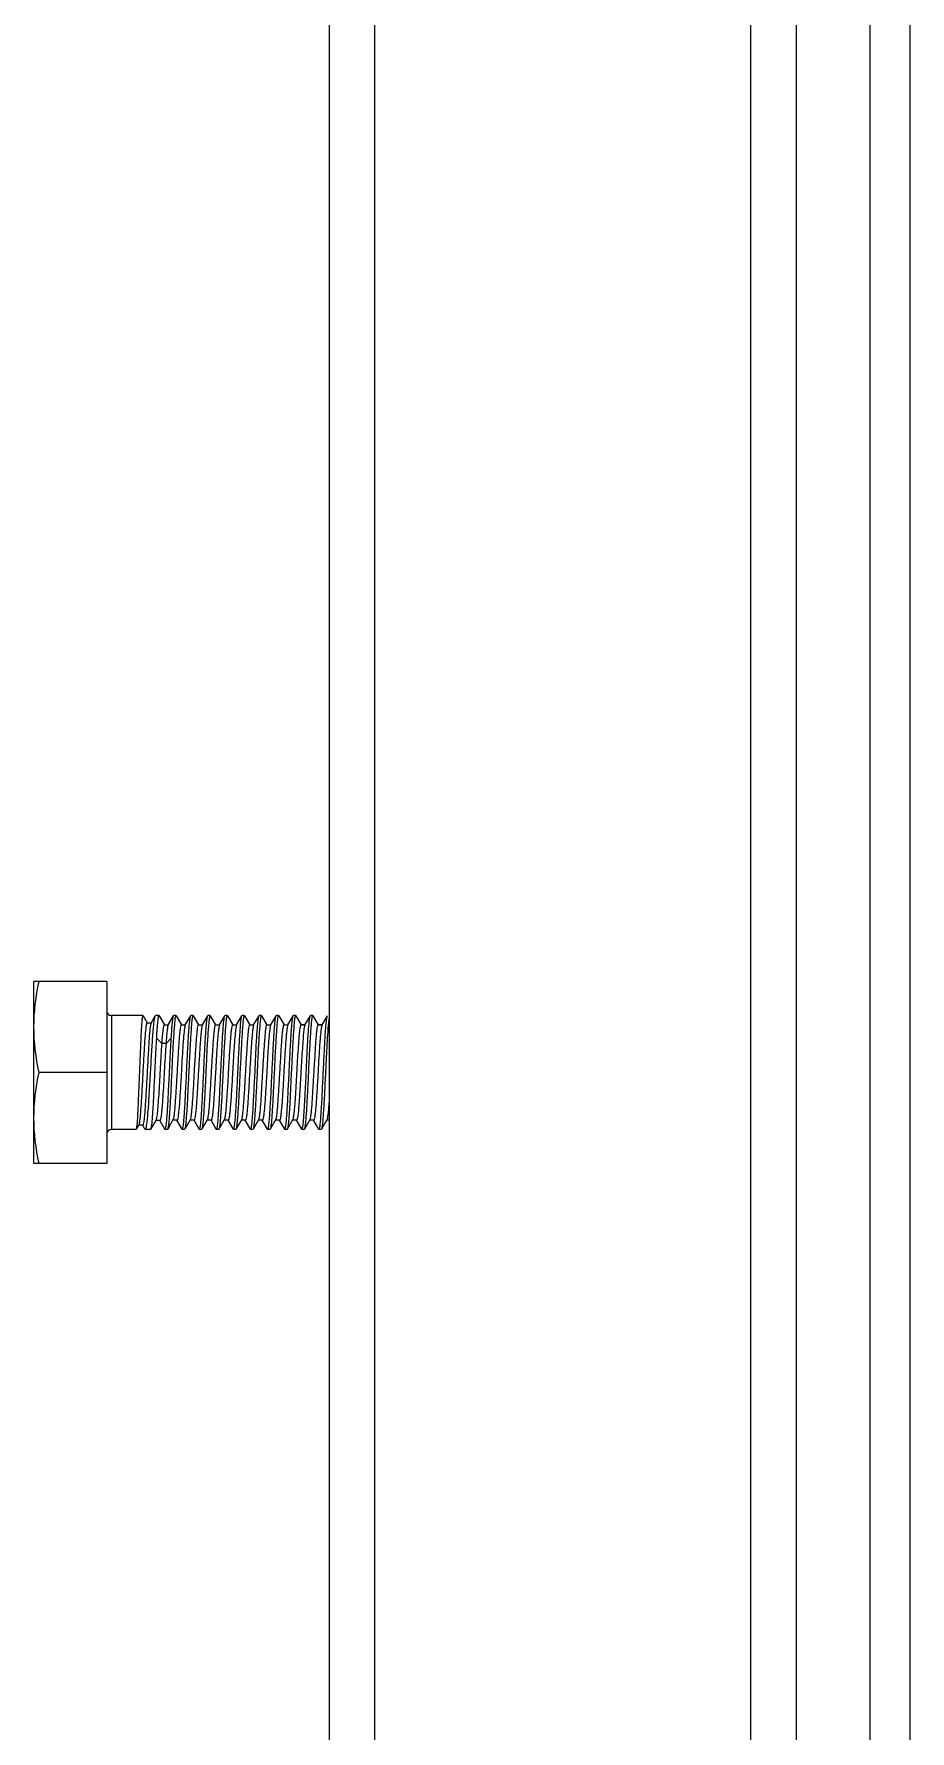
# Model space of a CAD drawing. Extents: x 1725261 to 1937680, y 860327 to 1571294.
# Drawn here: x 1854315 to 1854944, y 1236761 to 1237979 of the extents above; entities that cross this region are included whole.
import ezdxf

# ---------------------------------------------------------------- set-up
doc = ezdxf.new("R2010")
doc.units = 0
doc.header["$LTSCALE"] = 1000
doc.header["$MEASUREMENT"] = 0

msp = doc.modelspace()

# ---------------------------------------------------------------- linework, layer by layer
for p, q in [((1854943.6, 1236051.1), (1854943.6, 1238719.6)), ((1854914.9, 1236335.6), (1854914.9, 1238598.7)), ((1854526.5, 1238445.9), (1854526.5, 1235731)), ((1854559.2, 1238445.9), (1854559.2, 1235731)), ((1854829.1, 1238445.9), (1854829.1, 1235731)), ((1854861.8, 1238445.9), (1854861.8, 1235731)), ((1854314.7, 1237168.1), (1854314.7, 1237299)), ((1854367.1, 1237299), (1854314.7, 1237299)), ((1854367.1, 1237299), (1854367.1, 1237168.1)), ((1854370.3, 1237274.4), (1854370.3, 1237192.7)), ((1854392.9, 1237274.4), (1854370.3, 1237274.4)), ((1854393, 1237274.3), (1854392.9, 1237274.4)), ((1854393, 1237274.3), (1854396, 1237269.2)), ((1854395.9, 1237269.2), (1854398.9, 1237269.2)), ((1854398.8, 1237269), (1854401.8, 1237274.3)), ((1854401.8, 1237274.3), (1854402, 1237274.4)), ((1854404.4, 1237274.4), (1854402, 1237274.4)), ((1854404.5, 1237274.3), (1854404.4, 1237274.4)), ((1854404.5, 1237274.3), (1854408.3, 1237267.8)), ((1854408.2, 1237267.8), (1854411.2, 1237267.8)), ((1854411.1, 1237267.7), (1854414.9, 1237274.3)), ((1854416.6, 1237274.4), (1854415.1, 1237274.4)), ((1854416.8, 1237274.3), (1854416.6, 1237274.4)), ((1854416.8, 1237274.3), (1854420.6, 1237267.8)), ((1854420.5, 1237267.8), (1854423.4, 1237267.8)), ((1854423.3, 1237267.7), (1854427.2, 1237274.3)), ((1854423.3, 1237267.7), (1854423.3, 1237267.5)), ((1854427.2, 1237274.3), (1854427.4, 1237274.4)), ((1854428.9, 1237274.4), (1854427.4, 1237274.4)), ((1854429.1, 1237274.3), (1854428.9, 1237274.4)), ((1854429.1, 1237274.3), (1854432.8, 1237267.8)), ((1854432.7, 1237267.8), (1854435.7, 1237267.8)), ((1854435.6, 1237267.7), (1854435.5, 1237267.5)), ((1854435.6, 1237267.7), (1854439.5, 1237274.3)), ((1854439.5, 1237274.3), (1854439.6, 1237274.4)), ((1854441.2, 1237274.4), (1854439.6, 1237274.4)), ((1854441.3, 1237274.3), (1854441.2, 1237274.4)), ((1854441.3, 1237274.3), (1854445.1, 1237267.8)), ((1854445, 1237267.8), (1854448, 1237267.8)), ((1854447.9, 1237267.7), (1854447.8, 1237267.5)), ((1854447.9, 1237267.7), (1854451.7, 1237274.3)), ((1854451.7, 1237274.3), (1854451.9, 1237274.4)), ((1854453.4, 1237274.4), (1854451.9, 1237274.4)), ((1854453.6, 1237274.3), (1854453.4, 1237274.4)), ((1854453.6, 1237274.3), (1854457.4, 1237267.8)), ((1854457.3, 1237267.8), (1854460.2, 1237267.8)), ((1854460.1, 1237267.7), (1854464, 1237274.3)), ((1854465.7, 1237274.4), (1854464.2, 1237274.4)), ((1854465.9, 1237274.3), (1854465.7, 1237274.4)), ((1854465.9, 1237274.3), (1854469.6, 1237267.8)), ((1854469.5, 1237267.8), (1854472.5, 1237267.8)), ((1854472.4, 1237267.7), (1854472.3, 1237267.5)), ((1854472.4, 1237267.7), (1854476.3, 1237274.3)), ((1854476.3, 1237274.3), (1854476.4, 1237274.4)), ((1854478, 1237274.4), (1854476.4, 1237274.4)), ((1854478.1, 1237274.3), (1854478, 1237274.4)), ((1854478.1, 1237274.3), (1854481.9, 1237267.8)), ((1854481.8, 1237267.8), (1854484.8, 1237267.8)), ((1854484.7, 1237267.7), (1854484.6, 1237267.5)), ((1854484.7, 1237267.7), (1854488.5, 1237274.3)), ((1854488.5, 1237274.3), (1854488.7, 1237274.4)), ((1854490.2, 1237274.4), (1854488.7, 1237274.4)), ((1854490.4, 1237274.3), (1854490.2, 1237274.4)), ((1854490.4, 1237274.3), (1854494.2, 1237267.8)), ((1854494.1, 1237267.8), (1854497, 1237267.8)), ((1854496.9, 1237267.7), (1854496.8, 1237267.5)), ((1854496.9, 1237267.7), (1854500.8, 1237274.3)), ((1854500.8, 1237274.3), (1854501, 1237274.4)), ((1854502.5, 1237274.4), (1854501, 1237274.4)), ((1854502.7, 1237274.3), (1854502.5, 1237274.4)), ((1854502.7, 1237274.3), (1854506.4, 1237267.8)), ((1854506.3, 1237267.8), (1854509.3, 1237267.8)), ((1854509.3, 1237267.8), (1854506.4, 1237267.8)), ((1854509.2, 1237267.7), (1854513.1, 1237274.3)), ((1854513.1, 1237274.3), (1854513.2, 1237274.4)), ((1854514.8, 1237274.4), (1854513.2, 1237274.4)), ((1854514.9, 1237274.3), (1854514.8, 1237274.4)), ((1854514.9, 1237274.3), (1854518.7, 1237267.8)), ((1854518.6, 1237267.8), (1854521.6, 1237267.8)), ((1854521.6, 1237267.8), (1854518.7, 1237267.8)), ((1854521.5, 1237267.7), (1854521.4, 1237267.4)), ((1854521.5, 1237267.7), (1854525.3, 1237274.3)), ((1854406.4, 1237254.3), (1854402.6, 1237258.3)), ((1854413.3, 1237258.3), (1854409.5, 1237254.3)), ((1854409.5, 1237254.3), (1854406.4, 1237254.3)), ((1854367.1, 1237233.6), (1854318.4, 1237233.6)), ((1854450.5, 1237235.8), (1854450.4, 1237233.6)), ((1854461.1, 1237233.6), (1854461.2, 1237235.8)), ((1854389.9, 1237195.9), (1854388.1, 1237192.7)), ((1854392.8, 1237195.8), (1854389.8, 1237195.8)), ((1854394.4, 1237192.9), (1854392.8, 1237195.7)), ((1854402.2, 1237199.2), (1854398.5, 1237192.8)), ((1854405.1, 1237199.1), (1854402.2, 1237199.1)), ((1854408.6, 1237192.8), (1854405, 1237199.1)), ((1854414.5, 1237199.5), (1854410.7, 1237192.8)), ((1854417.4, 1237199.3), (1854414.4, 1237199.3)), ((1854421.1, 1237192.8), (1854417.3, 1237199.3)), ((1854426.8, 1237199.5), (1854422.9, 1237192.8)), ((1854429.7, 1237199.3), (1854426.7, 1237199.3)), ((1854433.3, 1237192.8), (1854429.6, 1237199.3)), ((1854439.1, 1237199.5), (1854435.2, 1237192.8)), ((1854441.9, 1237199.3), (1854439, 1237199.3)), ((1854445.6, 1237192.8), (1854441.8, 1237199.3)), ((1854451.3, 1237199.5), (1854447.5, 1237192.8)), ((1854454.2, 1237199.3), (1854451.2, 1237199.3)), ((1854457.9, 1237192.8), (1854454.1, 1237199.3)), ((1854463.6, 1237199.5), (1854459.7, 1237192.8)), ((1854466.5, 1237199.3), (1854463.5, 1237199.3)), ((1854470.1, 1237192.8), (1854466.4, 1237199.3)), ((1854475.9, 1237199.5), (1854472, 1237192.8)), ((1854478.7, 1237199.3), (1854475.8, 1237199.3)), ((1854482.4, 1237192.8), (1854478.6, 1237199.3)), ((1854488.1, 1237199.5), (1854484.3, 1237192.8)), ((1854491, 1237199.3), (1854488, 1237199.3)), ((1854494.7, 1237192.8), (1854490.9, 1237199.3)), ((1854500.4, 1237199.5), (1854496.5, 1237192.8)), ((1854503.3, 1237199.3), (1854500.3, 1237199.3)), ((1854506.9, 1237192.8), (1854503.2, 1237199.3)), ((1854512.7, 1237199.5), (1854508.8, 1237192.8)), ((1854515.5, 1237199.3), (1854512.6, 1237199.3)), ((1854519.2, 1237192.8), (1854515.4, 1237199.3)), ((1854524.9, 1237199.5), (1854521.1, 1237192.8)), ((1854526.5, 1237199.3), (1854524.8, 1237199.3)), ((1854388, 1237192.7), (1854370.3, 1237192.7)), ((1854388.1, 1237192.7), (1854388, 1237192.7)), ((1854394.4, 1237192.9), (1854394.7, 1237192.7)), ((1854398.4, 1237192.7), (1854394.7, 1237192.7)), ((1854398.5, 1237192.8), (1854398.4, 1237192.7)), ((1854408.6, 1237192.8), (1854408.8, 1237192.7)), ((1854410.5, 1237192.7), (1854408.8, 1237192.7)), ((1854410.7, 1237192.8), (1854410.5, 1237192.7)), ((1854421.1, 1237192.8), (1854421.2, 1237192.7)), ((1854422.8, 1237192.7), (1854421.2, 1237192.7)), ((1854422.9, 1237192.8), (1854422.8, 1237192.7)), ((1854433.3, 1237192.8), (1854433.5, 1237192.7)), ((1854435, 1237192.7), (1854433.5, 1237192.7)), ((1854435.2, 1237192.8), (1854435, 1237192.7)), ((1854445.6, 1237192.8), (1854445.8, 1237192.7)), ((1854447.3, 1237192.7), (1854445.8, 1237192.7)), ((1854447.5, 1237192.8), (1854447.3, 1237192.7)), ((1854457.9, 1237192.8), (1854458, 1237192.7)), ((1854459.6, 1237192.7), (1854458, 1237192.7)), ((1854459.7, 1237192.8), (1854459.6, 1237192.7)), ((1854470.1, 1237192.8), (1854470.3, 1237192.7)), ((1854471.8, 1237192.7), (1854470.3, 1237192.7)), ((1854472, 1237192.8), (1854471.8, 1237192.7)), ((1854482.4, 1237192.8), (1854482.6, 1237192.7)), ((1854484.1, 1237192.7), (1854482.6, 1237192.7)), ((1854484.3, 1237192.8), (1854484.1, 1237192.7)), ((1854494.7, 1237192.8), (1854494.8, 1237192.7)), ((1854496.4, 1237192.7), (1854494.8, 1237192.7)), ((1854496.5, 1237192.8), (1854496.4, 1237192.7)), ((1854506.9, 1237192.8), (1854507.1, 1237192.7)), ((1854508.6, 1237192.7), (1854507.1, 1237192.7)), ((1854508.8, 1237192.8), (1854508.6, 1237192.7)), ((1854519.2, 1237192.8), (1854519.4, 1237192.7)), ((1854520.9, 1237192.7), (1854519.4, 1237192.7)), ((1854521.1, 1237192.8), (1854520.9, 1237192.7)), ((1854367.1, 1237168.1), (1854314.7, 1237168.1))]:
    msp.add_line(p, q)
for centre, start, end in [((1854370.3, 1237277.7), 180, 270), ((1854370.3, 1237189.4), 90, 180)]:
    msp.add_arc(centre, 3.27, start, end)
for points in [[(1854314.7, 1237266.3), (1854314.7, 1237277.2), (1854316.1, 1237288.2), (1854318.4, 1237299)], [(1854318.4, 1237233.6), (1854316.1, 1237244.3), (1854314.7, 1237255.3), (1854314.7, 1237266.3)], [(1854314.7, 1237200.8), (1854314.7, 1237211.8), (1854316.1, 1237222.8), (1854318.4, 1237233.6)], [(1854318.4, 1237168.1), (1854316.1, 1237178.9), (1854314.7, 1237189.9), (1854314.7, 1237200.8)]]:
    msp.add_open_spline(points, degree=3)
for points, knots in [([(1854395.9, 1237269.2), (1854395.8, 1237269.2), (1854395.6, 1237268.9), (1854395.5, 1237268.4), (1854395.3, 1237267.6), (1854395, 1237265.8), (1854394.7, 1237262.8), (1854394.3, 1237258.5), (1854394, 1237253.2), (1854393.6, 1237247.1), (1854393.2, 1237240.6), (1854392.8, 1237231.4), (1854392.3, 1237222.5), (1854391.8, 1237213.9), (1854391.4, 1237208.4), (1854391.1, 1237203.7), (1854390.7, 1237200.1), (1854390.4, 1237197.6), (1854390.2, 1237196.3), (1854389.9, 1237195.9)], [0, 0, 0, 0, 0.003488, 0.010904, 0.022688, 0.038824, 0.083607, 0.143647, 0.216697, 0.300025, 0.390537, 0.484902, 0.671459, 0.756962, 0.833182, 0.897479, 0.947675, 0.982144, 1, 1, 1, 1]), ([(1854392.9, 1237274.4), (1854392.8, 1237274.4), (1854392.7, 1237274.1), (1854392.5, 1237273.6), (1854392.4, 1237272.6), (1854392.1, 1237270.5), (1854391.9, 1237267.1), (1854391.6, 1237262.1), (1854391.3, 1237256), (1854391, 1237249), (1854390.7, 1237241.4), (1854390.5, 1237236.2), (1854390.4, 1237233.6)], [0, 0, 0, 0, 0.006203, 0.021073, 0.045141, 0.078305, 0.170688, 0.294821, 0.44599, 0.618417, 0.805472, 1, 1, 1, 1]), ([(1854398.8, 1237269), (1854398.6, 1237268.6), (1854398.3, 1237267.3), (1854397.9, 1237264.7), (1854397.6, 1237260.9), (1854397.2, 1237256), (1854396.9, 1237250.3), (1854396.4, 1237241.7), (1854395.9, 1237232.6), (1854395.4, 1237223.6), (1854395, 1237217.1), (1854394.7, 1237211.2), (1854394.3, 1237206), (1854394, 1237201.8), (1854393.6, 1237198.7), (1854393.3, 1237196.8), (1854393.1, 1237196), (1854392.9, 1237195.8), (1854392.8, 1237195.8)], [0, 0, 0, 0, 0.018844, 0.055045, 0.107437, 0.174076, 0.252464, 0.339678, 0.527511, 0.621285, 0.710453, 0.791854, 0.862644, 0.920393, 0.963178, 0.989688, 0.996707, 1, 1, 1, 1]), ([(1854398.4, 1237233.6), (1854398.7, 1237238.5), (1854399.1, 1237245.6), (1854399.7, 1237254.8), (1854400.1, 1237260.8), (1854400.5, 1237265.8), (1854400.9, 1237269.7), (1854401.3, 1237272.4), (1854401.6, 1237273.8), (1854401.8, 1237274.3)], [0, 0, 0, 0, 0.361155, 0.526427, 0.673911, 0.798642, 0.896457, 0.964179, 1, 1, 1, 1]), ([(1854404.4, 1237274.4), (1854404.2, 1237274.4), (1854404, 1237274), (1854403.9, 1237273.2), (1854403.7, 1237271.9), (1854403.4, 1237270), (1854403.2, 1237267.7), (1854402.9, 1237263.8), (1854402.7, 1237260.6), (1854402.6, 1237258.3)], [0, 0, 0, 0, 0.021546, 0.072917, 0.155846, 0.269667, 0.412995, 0.584026, 1, 1, 1, 1]), ([(1854408.2, 1237267.8), (1854408.1, 1237267.8), (1854407.9, 1237267.4), (1854407.7, 1237266.8), (1854407.5, 1237265.7), (1854407.2, 1237263.4), (1854406.8, 1237259.5), (1854406.5, 1237256.2), (1854406.4, 1237254.3)], [0, 0, 0, 0, 0.023235, 0.075178, 0.15823, 0.271917, 0.585415, 1, 1, 1, 1]), ([(1854411.1, 1237267.7), (1854410.8, 1237267.2), (1854410.6, 1237265.8), (1854410.2, 1237263.1), (1854409.8, 1237259.1), (1854409.6, 1237256), (1854409.5, 1237254.3)], [0, 0, 0, 0, 0.108395, 0.316903, 0.618184, 1, 1, 1, 1]), ([(1854413.3, 1237258.3), (1854413.4, 1237260.4), (1854413.7, 1237264.1), (1854414, 1237268.9), (1854414.4, 1237272), (1854414.7, 1237273.6), (1854414.8, 1237274.1), (1854414.9, 1237274.3)], [0, 0, 0, 0, 0.387446, 0.690986, 0.897716, 0.962073, 1, 1, 1, 1]), ([(1854416.6, 1237274.4), (1854416.5, 1237274.4), (1854416.4, 1237274.1), (1854416.2, 1237273.6), (1854416, 1237272.6), (1854415.8, 1237270.5), (1854415.4, 1237267.1), (1854415.1, 1237262.1), (1854414.7, 1237256), (1854414.3, 1237249), (1854413.9, 1237241.4), (1854413.7, 1237236.2), (1854413.6, 1237233.6)], [0, 0, 0, 0, 0.006697, 0.021779, 0.045964, 0.079194, 0.171609, 0.295674, 0.446694, 0.618911, 0.805729, 1, 1, 1, 1]), ([(1854420.5, 1237267.8), (1854420.4, 1237267.8), (1854420.2, 1237267.6), (1854420, 1237266.8), (1854419.6, 1237265), (1854419.3, 1237262.1), (1854418.9, 1237258.1), (1854418.6, 1237253.2), (1854418.2, 1237247.7), (1854417.9, 1237241.6), (1854417.4, 1237233.1), (1854416.9, 1237224.7), (1854416.4, 1237216.7), (1854416, 1237211.4), (1854415.7, 1237207), (1854415.3, 1237203.5), (1854415, 1237201.1), (1854414.7, 1237199.8), (1854414.5, 1237199.5)], [0, 0, 0, 0, 0.003515, 0.010772, 0.037949, 0.081609, 0.140308, 0.211978, 0.294061, 0.383612, 0.477415, 0.664253, 0.750571, 0.827952, 0.893624, 0.945254, 0.981055, 1, 1, 1, 1]), ([(1854414.9, 1237274.3), (1854415, 1237274.3), (1854415, 1237274.4), (1854415.1, 1237274.4), (1854415.1, 1237274.4)], [0, 0, 0, 0, 0.600476, 1, 1, 1, 1]), ([(1854423.3, 1237267.5), (1854423.1, 1237267), (1854422.8, 1237265.7), (1854422.5, 1237263.1), (1854422.1, 1237259.5), (1854421.6, 1237253), (1854421, 1237243.4), (1854420.5, 1237233.3), (1854420, 1237225), (1854419.6, 1237219), (1854419.3, 1237213.6), (1854418.9, 1237208.8), (1854418.5, 1237204.9), (1854418.2, 1237202.1), (1854417.9, 1237200.3), (1854417.7, 1237199.5), (1854417.5, 1237199.3), (1854417.4, 1237199.3)], [0, 0, 0, 0, 0.022098, 0.060554, 0.114206, 0.18123, 0.34569, 0.53115, 0.623722, 0.711849, 0.792446, 0.862698, 0.92016, 0.962863, 0.989437, 0.99654, 1, 1, 1, 1]), ([(1854424.3, 1237233.6), (1854424.5, 1237238.5), (1854424.9, 1237245.7), (1854425.4, 1237255), (1854425.7, 1237260.9), (1854426.1, 1237266), (1854426.4, 1237269.9), (1854426.8, 1237272.5), (1854427, 1237273.9), (1854427.2, 1237274.3)], [0, 0, 0, 0, 0.363963, 0.530225, 0.678242, 0.802937, 0.90006, 0.966368, 1, 1, 1, 1]), ([(1854428.9, 1237274.4), (1854428.8, 1237274.4), (1854428.6, 1237274.1), (1854428.5, 1237273.6), (1854428.3, 1237272.6), (1854428, 1237270.5), (1854427.7, 1237267.1), (1854427.3, 1237262.1), (1854427, 1237256), (1854426.6, 1237249), (1854426.2, 1237241.4), (1854426, 1237236.2), (1854425.8, 1237233.6)], [0, 0, 0, 0, 0.006689, 0.021764, 0.045941, 0.079165, 0.171569, 0.295632, 0.446659, 0.618889, 0.805716, 1, 1, 1, 1]), ([(1854432.7, 1237267.8), (1854432.7, 1237267.8), (1854432.5, 1237267.6), (1854432.2, 1237266.8), (1854431.9, 1237265), (1854431.6, 1237262.1), (1854431.2, 1237258.1), (1854430.9, 1237253.2), (1854430.5, 1237247.7), (1854430.1, 1237241.6), (1854429.6, 1237233.1), (1854429.2, 1237224.7), (1854428.7, 1237216.7), (1854428.3, 1237211.4), (1854427.9, 1237207), (1854427.6, 1237203.5), (1854427.2, 1237201.1), (1854427, 1237199.8), (1854426.8, 1237199.5)], [0, 0, 0, 0, 0.003515, 0.010772, 0.037949, 0.081609, 0.140308, 0.211978, 0.294061, 0.383612, 0.477415, 0.664253, 0.750571, 0.827952, 0.893624, 0.945254, 0.981055, 1, 1, 1, 1]), ([(1854435.5, 1237267.5), (1854435.3, 1237267), (1854435.1, 1237265.6), (1854434.7, 1237263.1), (1854434.4, 1237259.4), (1854433.9, 1237252.9), (1854433.3, 1237243.4), (1854432.7, 1237233.3), (1854432.2, 1237224.9), (1854431.9, 1237219), (1854431.5, 1237213.5), (1854431.2, 1237208.8), (1854430.8, 1237204.9), (1854430.5, 1237202.1), (1854430.2, 1237200.3), (1854429.9, 1237199.5), (1854429.7, 1237199.3), (1854429.7, 1237199.3)], [0, 0, 0, 0, 0.022237, 0.060809, 0.11455, 0.181633, 0.346125, 0.531524, 0.624042, 0.712107, 0.792639, 0.862829, 0.920237, 0.962898, 0.989446, 0.996542, 1, 1, 1, 1]), ([(1854436.6, 1237233.6), (1854436.8, 1237238.5), (1854437.1, 1237245.7), (1854437.6, 1237255), (1854438, 1237260.9), (1854438.3, 1237266), (1854438.7, 1237269.9), (1854439, 1237272.5), (1854439.2, 1237273.9), (1854439.5, 1237274.3)], [0, 0, 0, 0, 0.363959, 0.530225, 0.678245, 0.80294, 0.900061, 0.966367, 1, 1, 1, 1]), ([(1854441.2, 1237274.4), (1854441.1, 1237274.4), (1854440.9, 1237274.1), (1854440.7, 1237273.6), (1854440.6, 1237272.6), (1854440.3, 1237270.5), (1854440, 1237267.1), (1854439.6, 1237262.1), (1854439.2, 1237256), (1854438.8, 1237249), (1854438.5, 1237241.4), (1854438.2, 1237236.2), (1854438.1, 1237233.6)], [0, 0, 0, 0, 0.00668, 0.021743, 0.045911, 0.079128, 0.171521, 0.29558, 0.446613, 0.618858, 0.805701, 1, 1, 1, 1]), ([(1854445, 1237267.8), (1854444.9, 1237267.8), (1854444.7, 1237267.6), (1854444.5, 1237266.8), (1854444.2, 1237265), (1854443.8, 1237262.1), (1854443.5, 1237258.1), (1854443.1, 1237253.2), (1854442.8, 1237247.7), (1854442.4, 1237241.6), (1854441.9, 1237233.1), (1854441.4, 1237224.7), (1854440.9, 1237216.7), (1854440.6, 1237211.4), (1854440.2, 1237207), (1854439.9, 1237203.5), (1854439.5, 1237201.1), (1854439.3, 1237199.8), (1854439.1, 1237199.5)], [0, 0, 0, 0, 0.003515, 0.010772, 0.037949, 0.081609, 0.140308, 0.211978, 0.294061, 0.383612, 0.477416, 0.664253, 0.750571, 0.827952, 0.893624, 0.945254, 0.981055, 1, 1, 1, 1]), ([(1854447.8, 1237267.5), (1854447.6, 1237267), (1854447.4, 1237265.6), (1854447, 1237263), (1854446.7, 1237259.4), (1854446.1, 1237252.9), (1854445.6, 1237243.4), (1854445, 1237233.3), (1854444.5, 1237224.9), (1854444.1, 1237219), (1854443.8, 1237213.5), (1854443.4, 1237208.8), (1854443.1, 1237204.9), (1854442.8, 1237202.1), (1854442.4, 1237200.3), (1854442.2, 1237199.5), (1854442, 1237199.3), (1854441.9, 1237199.3)], [0, 0, 0, 0, 0.022376, 0.061065, 0.114893, 0.182035, 0.346559, 0.531898, 0.624361, 0.712364, 0.792832, 0.86296, 0.920314, 0.962934, 0.989455, 0.996544, 1, 1, 1, 1]), ([(1854448.8, 1237233.6), (1854449.1, 1237238.5), (1854449.4, 1237245.7), (1854449.9, 1237255), (1854450.2, 1237260.9), (1854450.6, 1237266), (1854450.9, 1237269.9), (1854451.3, 1237272.5), (1854451.5, 1237273.9), (1854451.7, 1237274.3)], [0, 0, 0, 0, 0.363957, 0.530226, 0.678247, 0.80294, 0.900059, 0.966367, 1, 1, 1, 1]), ([(1854453.4, 1237274.4), (1854453.3, 1237274.4), (1854453.2, 1237274.1), (1854453, 1237273.6), (1854452.8, 1237272.7), (1854452.6, 1237270.8), (1854452.3, 1237267.6), (1854451.9, 1237262.9), (1854451.6, 1237257.1), (1854451.2, 1237250.5), (1854450.8, 1237243.3), (1854450.6, 1237238.3), (1854450.5, 1237235.8)], [0, 0, 0, 0, 0.006689, 0.021571, 0.045424, 0.078208, 0.169526, 0.292465, 0.442701, 0.6149, 0.802905, 1, 1, 1, 1]), ([(1854457.3, 1237267.8), (1854457.2, 1237267.8), (1854457, 1237267.6), (1854456.8, 1237266.8), (1854456.4, 1237265), (1854456.1, 1237262.1), (1854455.8, 1237258.1), (1854455.4, 1237253.3), (1854454.9, 1237245.6), (1854454.5, 1237239.6), (1854454.3, 1237235.4)], [0, 0, 0, 0, 0.007368, 0.022553, 0.07941, 0.170757, 0.293599, 0.443643, 0.615565, 1, 1, 1, 1]), ([(1854460.1, 1237267.7), (1854459.9, 1237267.3), (1854459.7, 1237266.2), (1854459.4, 1237264.1), (1854459.1, 1237261), (1854458.7, 1237257), (1854458.4, 1237252.3), (1854457.9, 1237245), (1854457.6, 1237239.3), (1854457.4, 1237235.4)], [0, 0, 0, 0, 0.036414, 0.10397, 0.201071, 0.324823, 0.471425, 0.636308, 1, 1, 1, 1]), ([(1854461.2, 1237235.8), (1854461.4, 1237240.5), (1854461.8, 1237247.4), (1854462.2, 1237256.1), (1854462.6, 1237261.8), (1854462.9, 1237266.5), (1854463.2, 1237270.2), (1854463.6, 1237272.6), (1854463.8, 1237273.9), (1854464, 1237274.3)], [0, 0, 0, 0, 0.367266, 0.533405, 0.680662, 0.804347, 0.900563, 0.966339, 1, 1, 1, 1]), ([(1854465.7, 1237274.4), (1854465.6, 1237274.4), (1854465.4, 1237274.1), (1854465.3, 1237273.6), (1854465.1, 1237272.6), (1854464.8, 1237270.5), (1854464.5, 1237267.1), (1854464.1, 1237262.1), (1854463.8, 1237256), (1854463.4, 1237249), (1854463, 1237241.4), (1854462.8, 1237236.2), (1854462.6, 1237233.6)], [0, 0, 0, 0, 0.006689, 0.021763, 0.04594, 0.079164, 0.171568, 0.295631, 0.446657, 0.618886, 0.805714, 1, 1, 1, 1]), ([(1854469.5, 1237267.8), (1854469.5, 1237267.8), (1854469.3, 1237267.6), (1854469, 1237266.8), (1854468.7, 1237265), (1854468.4, 1237262.1), (1854468, 1237258.1), (1854467.7, 1237253.2), (1854467.3, 1237247.7), (1854466.9, 1237241.6), (1854466.4, 1237233.1), (1854466, 1237224.7), (1854465.5, 1237216.7), (1854465.1, 1237211.4), (1854464.7, 1237207), (1854464.4, 1237203.5), (1854464, 1237201.1), (1854463.8, 1237199.8), (1854463.6, 1237199.5)], [0, 0, 0, 0, 0.003516, 0.010772, 0.037949, 0.081609, 0.140308, 0.211978, 0.294061, 0.383612, 0.477416, 0.664254, 0.750571, 0.827952, 0.893624, 0.945254, 0.981055, 1, 1, 1, 1]), ([(1854464, 1237274.3), (1854464, 1237274.3), (1854464.1, 1237274.4), (1854464.1, 1237274.4), (1854464.2, 1237274.4)], [0, 0, 0, 0, 0.600612, 1, 1, 1, 1]), ([(1854472.3, 1237267.5), (1854472.1, 1237267), (1854471.9, 1237265.6), (1854471.5, 1237263), (1854471.2, 1237259.3), (1854470.7, 1237252.8), (1854470.1, 1237243.3), (1854469.5, 1237233.2), (1854469, 1237224.9), (1854468.7, 1237218.9), (1854468.3, 1237213.5), (1854468, 1237208.8), (1854467.6, 1237204.9), (1854467.3, 1237202), (1854467, 1237200.3), (1854466.7, 1237199.5), (1854466.5, 1237199.3), (1854466.5, 1237199.3)], [0, 0, 0, 0, 0.022654, 0.061574, 0.115578, 0.182837, 0.347426, 0.532643, 0.624999, 0.712877, 0.793216, 0.863221, 0.920468, 0.963004, 0.989473, 0.996549, 1, 1, 1, 1]), ([(1854473.4, 1237233.6), (1854473.6, 1237238.5), (1854473.9, 1237245.7), (1854474.4, 1237255), (1854474.8, 1237260.9), (1854475.1, 1237266), (1854475.5, 1237269.9), (1854475.8, 1237272.5), (1854476, 1237273.9), (1854476.3, 1237274.3)], [0, 0, 0, 0, 0.363961, 0.530225, 0.678245, 0.802939, 0.90006, 0.966367, 1, 1, 1, 1]), ([(1854478, 1237274.4), (1854477.9, 1237274.4), (1854477.7, 1237274.1), (1854477.5, 1237273.6), (1854477.4, 1237272.6), (1854477.1, 1237270.5), (1854476.8, 1237267.1), (1854476.4, 1237262.1), (1854476, 1237256), (1854475.6, 1237249), (1854475.3, 1237241.4), (1854475, 1237236.2), (1854474.9, 1237233.6)], [0, 0, 0, 0, 0.006676, 0.021733, 0.045899, 0.079113, 0.171508, 0.295569, 0.446596, 0.61884, 0.805693, 1, 1, 1, 1]), ([(1854481.8, 1237267.8), (1854481.7, 1237267.8), (1854481.5, 1237267.6), (1854481.3, 1237266.8), (1854481, 1237265), (1854480.6, 1237262.1), (1854480.3, 1237258.1), (1854479.9, 1237253.2), (1854479.6, 1237247.7), (1854479.2, 1237241.6), (1854478.7, 1237233.1), (1854478.2, 1237224.7), (1854477.7, 1237216.7), (1854477.4, 1237211.4), (1854477, 1237207), (1854476.7, 1237203.5), (1854476.3, 1237201.1), (1854476.1, 1237199.8), (1854475.9, 1237199.5)], [0, 0, 0, 0, 0.003516, 0.010771, 0.037949, 0.081609, 0.140308, 0.211978, 0.294061, 0.383613, 0.477416, 0.664254, 0.750571, 0.827952, 0.893624, 0.945254, 0.981055, 1, 1, 1, 1]), ([(1854484.6, 1237267.5), (1854484.4, 1237267), (1854484.1, 1237265.6), (1854483.8, 1237263), (1854483.4, 1237259.3), (1854482.9, 1237252.8), (1854482.3, 1237243.3), (1854481.8, 1237233.2), (1854481.3, 1237224.8), (1854480.9, 1237218.9), (1854480.6, 1237213.5), (1854480.2, 1237208.8), (1854479.9, 1237204.9), (1854479.5, 1237202), (1854479.2, 1237200.3), (1854479, 1237199.5), (1854478.8, 1237199.3), (1854478.7, 1237199.3)], [0, 0, 0, 0, 0.022792, 0.061828, 0.11592, 0.183237, 0.347858, 0.533014, 0.625317, 0.713133, 0.793408, 0.863351, 0.920544, 0.963039, 0.989482, 0.996551, 1, 1, 1, 1]), ([(1854485.6, 1237233.6), (1854485.9, 1237238.5), (1854486.2, 1237245.7), (1854486.7, 1237255), (1854487, 1237260.9), (1854487.4, 1237266), (1854487.7, 1237269.9), (1854488.1, 1237272.5), (1854488.3, 1237273.9), (1854488.5, 1237274.3)], [0, 0, 0, 0, 0.363962, 0.530226, 0.678239, 0.802933, 0.900057, 0.966368, 1, 1, 1, 1]), ([(1854490.2, 1237274.4), (1854490.1, 1237274.4), (1854490, 1237274.1), (1854489.8, 1237273.6), (1854489.6, 1237272.6), (1854489.3, 1237270.5), (1854489, 1237267.1), (1854488.7, 1237262.1), (1854488.3, 1237256), (1854487.9, 1237249), (1854487.5, 1237241.4), (1854487.3, 1237236.2), (1854487.2, 1237233.6)], [0, 0, 0, 0, 0.006697, 0.021779, 0.045964, 0.079195, 0.171609, 0.295674, 0.446694, 0.618911, 0.805729, 1, 1, 1, 1]), ([(1854494.1, 1237267.8), (1854494, 1237267.8), (1854493.8, 1237267.6), (1854493.6, 1237266.8), (1854493.2, 1237265), (1854492.9, 1237262.1), (1854492.5, 1237258.1), (1854492.2, 1237253.2), (1854491.8, 1237247.7), (1854491.5, 1237241.6), (1854491, 1237233.1), (1854490.5, 1237224.7), (1854490, 1237216.7), (1854489.6, 1237211.4), (1854489.3, 1237207), (1854488.9, 1237203.5), (1854488.6, 1237201.1), (1854488.3, 1237199.8), (1854488.1, 1237199.5)], [0, 0, 0, 0, 0.003516, 0.010771, 0.037949, 0.081609, 0.140308, 0.211978, 0.294061, 0.383613, 0.477416, 0.664254, 0.750571, 0.827952, 0.893624, 0.945254, 0.981055, 1, 1, 1, 1]), ([(1854496.8, 1237267.5), (1854496.7, 1237267), (1854496.4, 1237265.6), (1854496.1, 1237262.9), (1854495.7, 1237259.3), (1854495.2, 1237252.7), (1854494.6, 1237243.2), (1854494, 1237233.2), (1854493.6, 1237224.8), (1854493.2, 1237218.9), (1854492.9, 1237213.5), (1854492.5, 1237208.7), (1854492.1, 1237204.9), (1854491.8, 1237202), (1854491.5, 1237200.3), (1854491.3, 1237199.5), (1854491.1, 1237199.3), (1854491, 1237199.3)], [0, 0, 0, 0, 0.022931, 0.062083, 0.116262, 0.183637, 0.34829, 0.533386, 0.625634, 0.713389, 0.793599, 0.863481, 0.920621, 0.963074, 0.989491, 0.996553, 1, 1, 1, 1]), ([(1854497.9, 1237233.6), (1854498.1, 1237238.5), (1854498.5, 1237245.7), (1854499, 1237255), (1854499.3, 1237260.9), (1854499.7, 1237266), (1854500, 1237269.9), (1854500.4, 1237272.5), (1854500.6, 1237273.9), (1854500.8, 1237274.3)], [0, 0, 0, 0, 0.363963, 0.530225, 0.678242, 0.802937, 0.90006, 0.966368, 1, 1, 1, 1]), ([(1854502.5, 1237274.4), (1854502.4, 1237274.4), (1854502.2, 1237274.1), (1854502.1, 1237273.6), (1854501.9, 1237272.6), (1854501.6, 1237270.5), (1854501.3, 1237267.1), (1854500.9, 1237262.1), (1854500.6, 1237256), (1854500.2, 1237249), (1854499.8, 1237241.4), (1854499.6, 1237236.2), (1854499.4, 1237233.6)], [0, 0, 0, 0, 0.006686, 0.021758, 0.045933, 0.079154, 0.171555, 0.295617, 0.446646, 0.618881, 0.805711, 1, 1, 1, 1]), ([(1854506.3, 1237267.8), (1854506.2, 1237267.8), (1854506, 1237267.3), (1854505.8, 1237266.5), (1854505.5, 1237265), (1854505.3, 1237263), (1854505, 1237260.5), (1854504.7, 1237256.2), (1854504.2, 1237250), (1854503.7, 1237241.9), (1854503.2, 1237233.1), (1854502.7, 1237224.4), (1854502.4, 1237218.7), (1854502.2, 1237215.9)], [0, 0, 0, 0, 0.007549, 0.025288, 0.053782, 0.092698, 0.14142, 0.199125, 0.337396, 0.498012, 0.669894, 0.841157, 1, 1, 1, 1]), ([(1854509.2, 1237267.7), (1854509.1, 1237267.4), (1854508.9, 1237266.8), (1854508.5, 1237264.9), (1854508.1, 1237261.2), (1854507.7, 1237255.6), (1854507.2, 1237248.6), (1854506.7, 1237240.7), (1854506.1, 1237229.7), (1854505.6, 1237221.4), (1854505.3, 1237215.9)], [0, 0, 0, 0, 0.014139, 0.038106, 0.114569, 0.22512, 0.362916, 0.519336, 0.684562, 1, 1, 1, 1]), ([(1854510.2, 1237233.6), (1854510.4, 1237238.5), (1854510.7, 1237245.7), (1854511.2, 1237255), (1854511.6, 1237260.9), (1854511.9, 1237266), (1854512.3, 1237269.9), (1854512.6, 1237272.5), (1854512.8, 1237273.9), (1854513.1, 1237274.3)], [0, 0, 0, 0, 0.363958, 0.530225, 0.678245, 0.80294, 0.90006, 0.966367, 1, 1, 1, 1]), ([(1854514.8, 1237274.4), (1854514.7, 1237274.4), (1854514.5, 1237274.1), (1854514.3, 1237273.6), (1854514.2, 1237272.6), (1854513.9, 1237270.5), (1854513.6, 1237267.1), (1854513.2, 1237262.1), (1854512.8, 1237256), (1854512.4, 1237249), (1854512.1, 1237241.4), (1854511.8, 1237236.2), (1854511.7, 1237233.6)], [0, 0, 0, 0, 0.006677, 0.021736, 0.045902, 0.079117, 0.171507, 0.295565, 0.446598, 0.618848, 0.805696, 1, 1, 1, 1]), ([(1854518.6, 1237267.8), (1854518.5, 1237267.8), (1854518.3, 1237267.6), (1854518.1, 1237266.8), (1854517.8, 1237265), (1854517.4, 1237262.1), (1854517.1, 1237258.1), (1854516.7, 1237253.2), (1854516.4, 1237247.7), (1854516, 1237241.6), (1854515.5, 1237233.1), (1854515, 1237224.7), (1854514.5, 1237216.7), (1854514.2, 1237211.4), (1854513.8, 1237207), (1854513.5, 1237203.5), (1854513.1, 1237201.1), (1854512.9, 1237199.8), (1854512.7, 1237199.5)], [0, 0, 0, 0, 0.003516, 0.010771, 0.037949, 0.081609, 0.140308, 0.211978, 0.294061, 0.383613, 0.477416, 0.664254, 0.750571, 0.827952, 0.893624, 0.945254, 0.981055, 1, 1, 1, 1]), ([(1854521.4, 1237267.4), (1854521.2, 1237266.9), (1854520.9, 1237265.5), (1854520.6, 1237262.9), (1854520.2, 1237259.2), (1854519.7, 1237252.7), (1854519.1, 1237243.2), (1854518.6, 1237233.1), (1854518.1, 1237224.8), (1854517.7, 1237218.8), (1854517.4, 1237213.4), (1854517, 1237208.7), (1854516.7, 1237204.9), (1854516.3, 1237202), (1854516, 1237200.3), (1854515.8, 1237199.5), (1854515.6, 1237199.3), (1854515.5, 1237199.3)], [0, 0, 0, 0, 0.023208, 0.06259, 0.116944, 0.184435, 0.349152, 0.534126, 0.626268, 0.713899, 0.79398, 0.86374, 0.920773, 0.963144, 0.989509, 0.996558, 1, 1, 1, 1]), ([(1854522.4, 1237233.6), (1854522.7, 1237238.5), (1854523, 1237245.7), (1854523.5, 1237255), (1854523.8, 1237260.9), (1854524.2, 1237266), (1854524.5, 1237269.9), (1854524.9, 1237272.5), (1854525.1, 1237273.9), (1854525.3, 1237274.3)], [0, 0, 0, 0, 0.363957, 0.530228, 0.678248, 0.80294, 0.900058, 0.966367, 1, 1, 1, 1]), ([(1854526.5, 1237273), (1854526.2, 1237271.2), (1854525.8, 1237266.3), (1854525.2, 1237257.6), (1854524.6, 1237246.2), (1854524.2, 1237237.9), (1854524, 1237233.6)], [0, 0, 0, 0, 0.140058, 0.370691, 0.667791, 1, 1, 1, 1]), ([(1854402.6, 1237258.3), (1854402.5, 1237256.4), (1854402, 1237248.2), (1854401.6, 1237239.9), (1854401.3, 1237233.6)], [0, 0, 0, 0, 0.22604, 1, 1, 1, 1]), ([(1854412, 1237233.6), (1854412.1, 1237235.8), (1854412.5, 1237244), (1854412.9, 1237252.3), (1854413.3, 1237258.3)], [0, 0, 0, 0, 0.2673, 1, 1, 1, 1]), ([(1854406.4, 1237254.3), (1854406, 1237248.7), (1854405.5, 1237240.1), (1854404.9, 1237228.6), (1854404.4, 1237220), (1854403.9, 1237212.4), (1854403.4, 1237206.9), (1854403.1, 1237203.4), (1854402.8, 1237201.5), (1854402.6, 1237200.2), (1854402.4, 1237199.5), (1854402.2, 1237199.2)], [0, 0, 0, 0, 0.303539, 0.468638, 0.62733, 0.768529, 0.882427, 0.926602, 0.961222, 0.985757, 1, 1, 1, 1]), ([(1854409.5, 1237254.3), (1854409.3, 1237251.5), (1854408.9, 1237245.7), (1854408.4, 1237236.6), (1854407.9, 1237227.4), (1854407.3, 1237218.6), (1854406.9, 1237211.8), (1854406.5, 1237207.2), (1854406.2, 1237204.4), (1854406, 1237202.2), (1854405.7, 1237200.5), (1854405.5, 1237199.6), (1854405.3, 1237199.1), (1854405.1, 1237199.1)], [0, 0, 0, 0, 0.15003, 0.317321, 0.489066, 0.652114, 0.794019, 0.853588, 0.904016, 0.944371, 0.97394, 0.992316, 1, 1, 1, 1]), ([(1854390.4, 1237233.6), (1854390.2, 1237228.5), (1854389.9, 1237221.2), (1854389.5, 1237211.9), (1854389.2, 1237205.9), (1854389, 1237200.9), (1854388.7, 1237197), (1854388.4, 1237194.4), (1854388.3, 1237193.1), (1854388.1, 1237192.7)], [0, 0, 0, 0, 0.36864, 0.53657, 0.68548, 0.810114, 0.906077, 0.97003, 1, 1, 1, 1]), ([(1854394.7, 1237192.7), (1854394.8, 1237192.7), (1854395, 1237193), (1854395.3, 1237194), (1854395.7, 1237196.3), (1854396.2, 1237200), (1854396.6, 1237205), (1854397.1, 1237211.1), (1854397.5, 1237218.1), (1854398, 1237225.7), (1854398.3, 1237230.9), (1854398.4, 1237233.6)], [0, 0, 0, 0, 0.007547, 0.022985, 0.080637, 0.173055, 0.296975, 0.447746, 0.61965, 0.806111, 1, 1, 1, 1]), ([(1854401.3, 1237233.6), (1854401.1, 1237228.6), (1854400.7, 1237221.3), (1854400.3, 1237212.1), (1854399.9, 1237206.1), (1854399.6, 1237201.1), (1854399.3, 1237197.2), (1854398.9, 1237194.6), (1854398.7, 1237193.2), (1854398.5, 1237192.8)], [0, 0, 0, 0, 0.365079, 0.53175, 0.679987, 0.804667, 0.901508, 0.967249, 1, 1, 1, 1]), ([(1854408.8, 1237192.7), (1854408.9, 1237192.7), (1854409.1, 1237193), (1854409.3, 1237193.6), (1854409.5, 1237194.6), (1854409.8, 1237196.6), (1854410.1, 1237200), (1854410.5, 1237205), (1854410.9, 1237211.1), (1854411.2, 1237218.1), (1854411.6, 1237225.7), (1854411.9, 1237230.9), (1854412, 1237233.6)], [0, 0, 0, 0, 0.006868, 0.022, 0.046199, 0.079427, 0.17181, 0.295831, 0.44681, 0.618994, 0.805771, 1, 1, 1, 1]), ([(1854413.6, 1237233.6), (1854413.3, 1237228.6), (1854413, 1237221.4), (1854412.5, 1237212.1), (1854412.1, 1237206.2), (1854411.8, 1237201.2), (1854411.5, 1237197.2), (1854411.1, 1237194.6), (1854410.9, 1237193.2), (1854410.7, 1237192.8)], [0, 0, 0, 0, 0.364025, 0.530311, 0.678341, 0.803035, 0.90014, 0.966414, 1, 1, 1, 1]), ([(1854421.2, 1237192.7), (1854421.3, 1237192.7), (1854421.5, 1237193), (1854421.6, 1237193.6), (1854421.8, 1237194.6), (1854422.1, 1237196.6), (1854422.4, 1237200), (1854422.8, 1237205), (1854423.2, 1237211.1), (1854423.5, 1237218.1), (1854423.9, 1237225.7), (1854424.2, 1237230.9), (1854424.3, 1237233.6)], [0, 0, 0, 0, 0.006693, 0.021771, 0.045952, 0.079179, 0.171588, 0.295652, 0.446676, 0.6189, 0.805722, 1, 1, 1, 1]), ([(1854425.8, 1237233.6), (1854425.6, 1237228.6), (1854425.2, 1237221.4), (1854424.8, 1237212.1), (1854424.4, 1237206.2), (1854424, 1237201.2), (1854423.7, 1237197.2), (1854423.4, 1237194.6), (1854423.2, 1237193.2), (1854422.9, 1237192.8)], [0, 0, 0, 0, 0.364027, 0.530312, 0.678339, 0.803032, 0.900139, 0.966415, 1, 1, 1, 1]), ([(1854433.5, 1237192.7), (1854433.6, 1237192.7), (1854433.8, 1237193), (1854433.9, 1237193.6), (1854434.1, 1237194.6), (1854434.4, 1237196.6), (1854434.7, 1237200), (1854435.1, 1237205), (1854435.4, 1237211.1), (1854435.8, 1237218.1), (1854436.2, 1237225.7), (1854436.4, 1237230.9), (1854436.6, 1237233.6)], [0, 0, 0, 0, 0.006696, 0.021778, 0.045963, 0.079194, 0.171608, 0.295673, 0.446692, 0.618909, 0.805729, 1, 1, 1, 1]), ([(1854438.1, 1237233.6), (1854437.9, 1237228.6), (1854437.5, 1237221.4), (1854437, 1237212.1), (1854436.7, 1237206.2), (1854436.3, 1237201.2), (1854436, 1237197.2), (1854435.6, 1237194.6), (1854435.4, 1237193.2), (1854435.2, 1237192.8)], [0, 0, 0, 0, 0.364034, 0.530325, 0.678352, 0.803041, 0.900142, 0.966414, 1, 1, 1, 1]), ([(1854445.8, 1237192.7), (1854445.8, 1237192.7), (1854446, 1237193), (1854446.2, 1237193.6), (1854446.4, 1237194.6), (1854446.6, 1237196.6), (1854447, 1237200), (1854447.3, 1237205), (1854447.7, 1237211.1), (1854448.1, 1237218.1), (1854448.4, 1237225.7), (1854448.7, 1237230.9), (1854448.8, 1237233.6)], [0, 0, 0, 0, 0.006683, 0.021751, 0.045922, 0.07914, 0.171535, 0.295594, 0.446618, 0.618857, 0.805703, 1, 1, 1, 1]), ([(1854450.4, 1237233.6), (1854450.1, 1237228.6), (1854449.8, 1237221.4), (1854449.3, 1237212.1), (1854448.9, 1237206.2), (1854448.6, 1237201.2), (1854448.3, 1237197.2), (1854447.9, 1237194.6), (1854447.7, 1237193.2), (1854447.5, 1237192.8)], [0, 0, 0, 0, 0.364016, 0.530299, 0.678328, 0.803022, 0.900132, 0.966412, 1, 1, 1, 1]), ([(1854454.3, 1237235.4), (1854454.1, 1237231.1), (1854453.7, 1237224.8), (1854453.2, 1237216.8), (1854452.8, 1237211.5), (1854452.5, 1237207), (1854452.1, 1237203.5), (1854451.8, 1237201.1), (1854451.5, 1237199.8), (1854451.3, 1237199.5)], [0, 0, 0, 0, 0.357179, 0.522363, 0.670515, 0.796289, 0.895183, 0.963748, 1, 1, 1, 1]), ([(1854457.4, 1237235.4), (1854457.2, 1237233.1), (1854457, 1237228.6), (1854456.6, 1237221.9), (1854456.2, 1237215.7), (1854455.8, 1237210.3), (1854455.4, 1237205.8), (1854455.1, 1237202.8), (1854454.8, 1237201), (1854454.6, 1237200.1), (1854454.5, 1237199.6), (1854454.3, 1237199.3), (1854454.2, 1237199.3)], [0, 0, 0, 0, 0.191103, 0.376469, 0.548513, 0.700189, 0.825314, 0.918839, 0.952565, 0.977198, 0.992701, 1, 1, 1, 1]), ([(1854458, 1237192.7), (1854458.1, 1237192.7), (1854458.3, 1237193), (1854458.4, 1237193.6), (1854458.6, 1237194.6), (1854458.9, 1237196.6), (1854459.2, 1237200), (1854459.6, 1237205), (1854460, 1237211.1), (1854460.3, 1237218.1), (1854460.7, 1237225.7), (1854461, 1237230.9), (1854461.1, 1237233.6)], [0, 0, 0, 0, 0.006671, 0.021725, 0.045886, 0.079098, 0.171491, 0.295553, 0.446588, 0.618835, 0.805687, 1, 1, 1, 1]), ([(1854462.6, 1237233.6), (1854462.4, 1237228.6), (1854462, 1237221.4), (1854461.6, 1237212.1), (1854461.2, 1237206.2), (1854460.8, 1237201.2), (1854460.5, 1237197.2), (1854460.2, 1237194.6), (1854460, 1237193.2), (1854459.7, 1237192.8)], [0, 0, 0, 0, 0.364022, 0.530315, 0.678347, 0.803036, 0.900137, 0.966413, 1, 1, 1, 1]), ([(1854470.3, 1237192.7), (1854470.4, 1237192.7), (1854470.6, 1237193), (1854470.7, 1237193.6), (1854470.9, 1237194.6), (1854471.2, 1237196.6), (1854471.5, 1237200), (1854471.9, 1237205), (1854472.2, 1237211.1), (1854472.6, 1237218.1), (1854473, 1237225.7), (1854473.2, 1237230.9), (1854473.4, 1237233.6)], [0, 0, 0, 0, 0.006673, 0.021728, 0.04589, 0.079102, 0.171488, 0.295544, 0.446579, 0.618833, 0.80569, 1, 1, 1, 1]), ([(1854474.9, 1237233.6), (1854474.7, 1237228.6), (1854474.3, 1237221.4), (1854473.8, 1237212.1), (1854473.5, 1237206.2), (1854473.1, 1237201.2), (1854472.8, 1237197.2), (1854472.4, 1237194.6), (1854472.2, 1237193.2), (1854472, 1237192.8)], [0, 0, 0, 0, 0.364021, 0.530312, 0.678344, 0.803036, 0.900139, 0.966413, 1, 1, 1, 1]), ([(1854482.6, 1237192.7), (1854482.6, 1237192.7), (1854482.8, 1237193), (1854483, 1237193.6), (1854483.2, 1237194.6), (1854483.4, 1237196.6), (1854483.8, 1237200), (1854484.1, 1237205), (1854484.5, 1237211.1), (1854484.9, 1237218.1), (1854485.2, 1237225.7), (1854485.5, 1237230.9), (1854485.6, 1237233.6)], [0, 0, 0, 0, 0.006683, 0.021749, 0.045921, 0.079139, 0.171536, 0.295597, 0.446627, 0.618868, 0.805705, 1, 1, 1, 1]), ([(1854487.2, 1237233.6), (1854486.9, 1237228.6), (1854486.6, 1237221.4), (1854486.1, 1237212.1), (1854485.7, 1237206.2), (1854485.4, 1237201.2), (1854485.1, 1237197.2), (1854484.7, 1237194.6), (1854484.5, 1237193.2), (1854484.3, 1237192.8)], [0, 0, 0, 0, 0.364024, 0.530311, 0.678341, 0.803035, 0.90014, 0.966414, 1, 1, 1, 1]), ([(1854494.8, 1237192.7), (1854494.9, 1237192.7), (1854495.1, 1237193), (1854495.2, 1237193.6), (1854495.4, 1237194.6), (1854495.7, 1237196.6), (1854496, 1237200), (1854496.4, 1237205), (1854496.8, 1237211.1), (1854497.1, 1237218.1), (1854497.5, 1237225.7), (1854497.8, 1237230.9), (1854497.9, 1237233.6)], [0, 0, 0, 0, 0.006692, 0.02177, 0.045951, 0.079177, 0.171585, 0.295649, 0.446674, 0.618898, 0.805721, 1, 1, 1, 1]), ([(1854499.4, 1237233.6), (1854499.3, 1237231.7), (1854499, 1237224.7), (1854498.7, 1237217.7), (1854498.4, 1237212.5)], [0, 0, 0, 0, 0.261816, 1, 1, 1, 1]), ([(1854511.7, 1237233.6), (1854511.5, 1237228.6), (1854511.1, 1237221.4), (1854510.6, 1237212.1), (1854510.3, 1237206.2), (1854509.9, 1237201.2), (1854509.6, 1237197.2), (1854509.2, 1237194.6), (1854509, 1237193.2), (1854508.8, 1237192.8)], [0, 0, 0, 0, 0.364034, 0.530327, 0.678354, 0.803043, 0.900143, 0.966415, 1, 1, 1, 1]), ([(1854509.1, 1237212.5), (1854509.2, 1237214.1), (1854509.6, 1237221.1), (1854509.9, 1237228.2), (1854510.2, 1237233.6)], [0, 0, 0, 0, 0.233581, 1, 1, 1, 1]), ([(1854519.4, 1237192.7), (1854519.4, 1237192.7), (1854519.6, 1237193), (1854519.8, 1237193.6), (1854520, 1237194.6), (1854520.2, 1237196.6), (1854520.6, 1237200), (1854520.9, 1237205), (1854521.3, 1237211.1), (1854521.7, 1237218.1), (1854522, 1237225.7), (1854522.3, 1237230.9), (1854522.4, 1237233.6)], [0, 0, 0, 0, 0.006682, 0.021748, 0.045918, 0.079135, 0.171528, 0.295585, 0.446611, 0.618853, 0.805701, 1, 1, 1, 1]), ([(1854524, 1237233.6), (1854523.7, 1237228.6), (1854523.4, 1237221.4), (1854522.9, 1237212.1), (1854522.5, 1237206.2), (1854522.2, 1237201.2), (1854521.9, 1237197.2), (1854521.5, 1237194.6), (1854521.3, 1237193.2), (1854521.1, 1237192.8)], [0, 0, 0, 0, 0.364017, 0.530302, 0.678331, 0.803024, 0.900132, 0.966412, 1, 1, 1, 1]), ([(1854498.4, 1237212.5), (1854498.2, 1237209.9), (1854498, 1237205.4), (1854497.6, 1237200.1), (1854497.2, 1237196.7), (1854497, 1237194.9), (1854496.8, 1237193.7), (1854496.6, 1237193), (1854496.5, 1237192.8)], [0, 0, 0, 0, 0.386254, 0.691736, 0.808776, 0.899775, 0.963628, 1, 1, 1, 1]), ([(1854502.2, 1237215.9), (1854502.1, 1237213.8), (1854501.8, 1237210), (1854501.4, 1237205.1), (1854501, 1237201.9), (1854500.7, 1237200.2), (1854500.5, 1237199.7), (1854500.4, 1237199.5)], [0, 0, 0, 0, 0.381097, 0.684377, 0.893928, 0.960143, 1, 1, 1, 1]), ([(1854505.3, 1237215.9), (1854505.1, 1237213.6), (1854504.9, 1237210.3), (1854504.5, 1237206.3), (1854504.3, 1237203.9), (1854504.1, 1237202), (1854503.8, 1237200.6), (1854503.6, 1237199.8), (1854503.4, 1237199.3), (1854503.3, 1237199.3)], [0, 0, 0, 0, 0.410879, 0.581806, 0.725913, 0.840918, 0.925076, 0.977487, 1, 1, 1, 1]), ([(1854507.1, 1237192.7), (1854507.2, 1237192.7), (1854507.4, 1237193.3), (1854507.6, 1237194.2), (1854507.9, 1237195.9), (1854508.1, 1237198.2), (1854508.4, 1237201), (1854508.7, 1237205.9), (1854508.9, 1237209.7), (1854509.1, 1237212.5)], [0, 0, 0, 0, 0.021095, 0.073096, 0.157182, 0.272316, 0.416719, 0.588047, 1, 1, 1, 1]), ([(1854526.5, 1237212.6), (1854526.4, 1237210.9), (1854526.2, 1237207.9), (1854525.8, 1237204), (1854525.4, 1237201.3), (1854525.2, 1237199.9), (1854524.9, 1237199.5)], [0, 0, 0, 0, 0.381924, 0.683092, 0.891493, 1, 1, 1, 1])]:
    msp.add_open_spline(points, degree=3, knots=knots)

doc.saveas('drawing.dxf')
